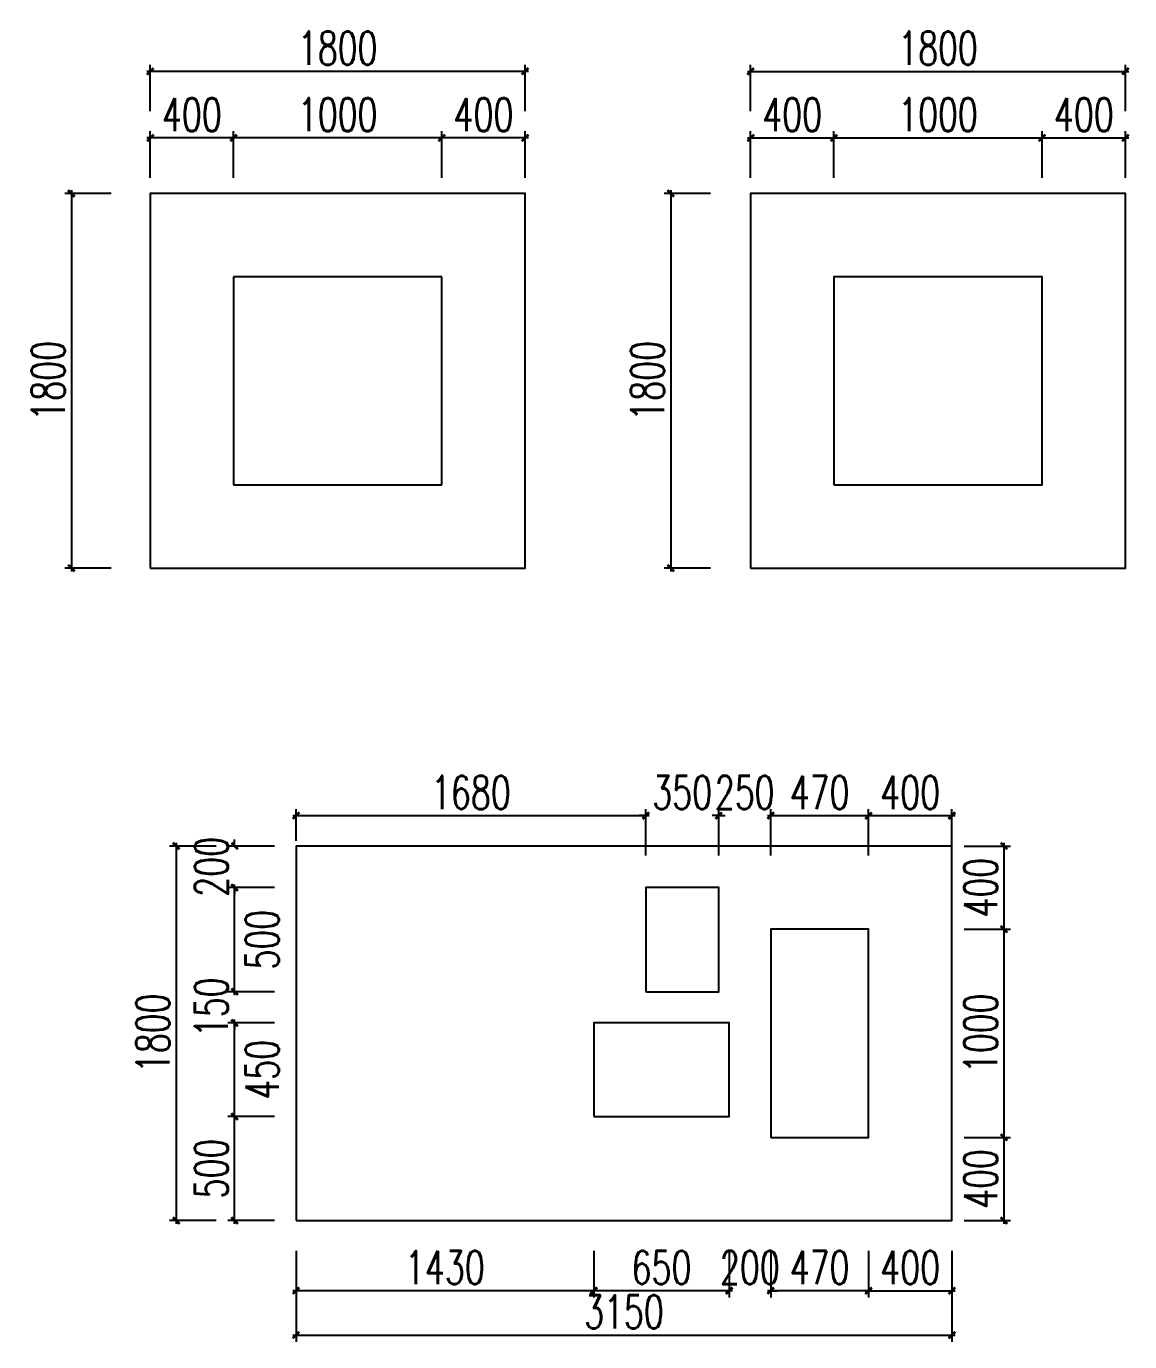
# Model space of a CAD drawing. Header units: millimetres. Extents: x 5625199 to 7433318, y -3316392 to -2552493.
# Drawn here: x 5910043 to 5915343, y -2699623 to -2693302 of the extents above; entities that cross this region are included whole.
import ezdxf

# ---------------------------------------------------------------- set-up
doc = ezdxf.new("R2010")
doc.units = ezdxf.units.MM
doc.header["$PDMODE"] = 35
doc.header["$PDSIZE"] = -10
doc.layers.add('155', color=155, linetype='Continuous')
doc.layers.add('PL-活动家具', color=15, linetype='Continuous')
doc.styles.add('标注-尺寸', font='simplex.shx', dxfattribs={"width": 0.7})
doc.dimstyles.new('MS55', dxfattribs={"dimscale": 0, "dimtxt": 5, "dimasz": 1, "dimexe": 1, "dimexo": 0.8, "dimgap": 1, "dimtad": 1, "dimdec": 0, "dimrnd": 5, "dimdsep": 46, "dimtxsty": '标注-尺寸', "dimblk": 'ARCHTICK', "dimcen": 0, "dimdle": 0.5, "dimclrd": 256, "dimclre": 256, "dimclrt": 50, "dimadec": 0, "dimazin": 0, "dimtfac": 1, "dimtdec": 0, "dimtix": 1, "dimtofl": 0, "dimtmove": 2, "dimatfit": 3, "dimldrblk": 'jt2', "dimfxl": 6, "dimfxlon": 1, "dimtvp": 1, "dimtolj": 1, "dimtzin": 0, "dimarcsym": 0})

# ---------------------------------------------------------------- blocks, each defined once
blk = doc.blocks.new('_ArchTick')
at = {"color": 0, "linetype": 'ByBlock', "const_width": 0.4}
blk.add_lwpolyline([(-0.5, -0.5), (0.5, 0.5)], dxfattribs=at)
blk = doc.blocks.new('*D878')
at = {"layer": '155', "lineweight": -2, "ltscale": 500, "transparency": 16777216}
for p, q in [((5911338.9, -2699399.9), (5911338.9, -2699623.3)), ((5914488.9, -2699399.9), (5914488.9, -2699623.3)), ((5911322.9, -2699591.4), (5914504.9, -2699591.4))]:
    blk.add_line(p, q, dxfattribs=at)
at = {"layer": 'Defpoints', "color": 0, "transparency": 16777216}
for p in [(5911338.9, -2699041.4), (5914488.9, -2699041.4), (5914488.9, -2699591.4)]:
    blk.add_point(p, dxfattribs=at)
at = {"layer": '155', "linetype": 'ByBlock', "lineweight": -2, "transparency": 16777216, "xscale": 31.92301062344491, "yscale": 31.92301062344491, "zscale": 31.92301062344491, "rotation": 180}
blk.add_blockref('_ArchTick', (5911338.9, -2699591.4), dxfattribs=at)
at = {"layer": '155', "linetype": 'ByBlock', "lineweight": -2, "transparency": 16777216, "xscale": 31.92301062344491, "yscale": 31.92301062344491, "zscale": 31.92301062344491}
blk.add_blockref('_ArchTick', (5914488.9, -2699591.4), dxfattribs=at)
at = {"layer": '155', "color": 50, "ltscale": 500, "transparency": 16777216, "insert": (5912913.9, -2699479.7), "char_height": 159.62, "attachment_point": 5, "style": '标注-尺寸'}
blk.add_mtext('\\A1;3150', dxfattribs=at)
blk = doc.blocks.new('jt2')
at = {"ltscale": 0.1}
blk.add_line((0, 0), (-1, 0), dxfattribs=at)
at = {"color": 6, "ltscale": 0.1}
blk.add_lwpolyline([(-1.22, 1.26), (-0.72, 1.5), (0.02, 0), (-0.72, -1.5), (-1.22, -1.26), (0, 0), (-1.22, 1.26)], dxfattribs=at)
blk = doc.blocks.new('*D879')
at = {"layer": '155', "lineweight": -2, "ltscale": 500, "transparency": 16777216}
for p, q in [((5914088.9, -2699186.8), (5914088.9, -2699410.3)), ((5914488.9, -2699186.8), (5914488.9, -2699410.3)), ((5914072.9, -2699378.4), (5914504.9, -2699378.4))]:
    blk.add_line(p, q, dxfattribs=at)
at = {"layer": 'Defpoints', "color": 0, "transparency": 16777216}
for p in [(5914088.9, -2698641.4), (5914488.9, -2698641.4), (5914488.9, -2699378.4)]:
    blk.add_point(p, dxfattribs=at)
at = {"layer": '155', "linetype": 'ByBlock', "lineweight": -2, "transparency": 16777216, "xscale": 31.92301062344491, "yscale": 31.92301062344491, "zscale": 31.92301062344491, "rotation": 180}
blk.add_blockref('_ArchTick', (5914088.9, -2699378.4), dxfattribs=at)
at = {"layer": '155', "linetype": 'ByBlock', "lineweight": -2, "transparency": 16777216, "xscale": 31.92301062344491, "yscale": 31.92301062344491, "zscale": 31.92301062344491}
blk.add_blockref('_ArchTick', (5914488.9, -2699378.4), dxfattribs=at)
at = {"layer": '155', "color": 50, "ltscale": 500, "transparency": 16777216, "insert": (5914288.9, -2699266.7), "char_height": 159.62, "attachment_point": 5, "style": '标注-尺寸'}
blk.add_mtext('\\A1;400', dxfattribs=at)
blk = doc.blocks.new('*D880')
at = {"layer": '155', "lineweight": -2, "ltscale": 500, "transparency": 16777216}
for p, q in [((5913618.9, -2699186.8), (5913618.9, -2699410.3)), ((5914088.9, -2699186.8), (5914088.9, -2699410.3)), ((5914104.9, -2699378.4), (5913602.9, -2699378.4))]:
    blk.add_line(p, q, dxfattribs=at)
at = {"layer": 'Defpoints', "color": 0, "transparency": 16777216}
for p in [(5913618.9, -2698641.4), (5914088.9, -2698641.4), (5913618.9, -2699378.4)]:
    blk.add_point(p, dxfattribs=at)
at = {"layer": '155', "linetype": 'ByBlock', "lineweight": -2, "transparency": 16777216, "xscale": 31.92301062344491, "yscale": 31.92301062344491, "zscale": 31.92301062344491, "rotation": 180}
blk.add_blockref('_ArchTick', (5913618.9, -2699378.4), dxfattribs=at)
at = {"layer": '155', "linetype": 'ByBlock', "lineweight": -2, "transparency": 16777216, "xscale": 31.92301062344491, "yscale": 31.92301062344491, "zscale": 31.92301062344491}
blk.add_blockref('_ArchTick', (5914088.9, -2699378.4), dxfattribs=at)
at = {"layer": '155', "color": 50, "ltscale": 500, "transparency": 16777216, "insert": (5913853.9, -2699266.7), "char_height": 159.62, "attachment_point": 5, "style": '标注-尺寸'}
blk.add_mtext('\\A1;470', dxfattribs=at)
blk = doc.blocks.new('*D881')
at = {"layer": '155', "lineweight": -2, "ltscale": 500, "transparency": 16777216}
for p, q in [((5913418.9, -2699186.8), (5913418.9, -2699410.3)), ((5913618.9, -2699186.8), (5913618.9, -2699410.3)), ((5913418.9, -2699378.4), (5913387, -2699378.4)), ((5913618.9, -2699378.4), (5913650.8, -2699378.4))]:
    blk.add_line(p, q, dxfattribs=at)
at = {"layer": 'Defpoints', "color": 0, "transparency": 16777216}
for p in [(5913418.9, -2698541.4), (5913618.9, -2698641.4), (5913418.9, -2699378.4)]:
    blk.add_point(p, dxfattribs=at)
at = {"layer": '155', "linetype": 'ByBlock', "lineweight": -2, "transparency": 16777216, "xscale": 31.92301062344491, "yscale": 31.92301062344491, "zscale": 31.92301062344491}
blk.add_blockref('_ArchTick', (5913418.9, -2699378.4), dxfattribs=at)
at = {"layer": '155', "linetype": 'ByBlock', "lineweight": -2, "transparency": 16777216, "xscale": 31.92301062344491, "yscale": 31.92301062344491, "zscale": 31.92301062344491, "rotation": 180}
blk.add_blockref('_ArchTick', (5913618.9, -2699378.4), dxfattribs=at)
at = {"layer": '155', "color": 50, "ltscale": 500, "transparency": 16777216, "insert": (5913518.9, -2699266.7), "char_height": 159.62, "attachment_point": 5, "style": '标注-尺寸'}
blk.add_mtext('\\A1;200', dxfattribs=at)
blk = doc.blocks.new('*D882')
at = {"layer": '155', "lineweight": -2, "ltscale": 500, "transparency": 16777216}
for p, q in [((5912768.9, -2699186.8), (5912768.9, -2699410.3)), ((5913418.9, -2699186.8), (5913418.9, -2699410.3)), ((5913434.9, -2699378.4), (5912752.9, -2699378.4))]:
    blk.add_line(p, q, dxfattribs=at)
at = {"layer": 'Defpoints', "color": 0, "transparency": 16777216}
for p in [(5912768.9, -2698541.4), (5913418.9, -2698541.4), (5912768.9, -2699378.4)]:
    blk.add_point(p, dxfattribs=at)
at = {"layer": '155', "linetype": 'ByBlock', "lineweight": -2, "transparency": 16777216, "xscale": 31.92301062344491, "yscale": 31.92301062344491, "zscale": 31.92301062344491, "rotation": 180}
blk.add_blockref('_ArchTick', (5912768.9, -2699378.4), dxfattribs=at)
at = {"layer": '155', "linetype": 'ByBlock', "lineweight": -2, "transparency": 16777216, "xscale": 31.92301062344491, "yscale": 31.92301062344491, "zscale": 31.92301062344491}
blk.add_blockref('_ArchTick', (5913418.9, -2699378.4), dxfattribs=at)
at = {"layer": '155', "color": 50, "ltscale": 500, "transparency": 16777216, "insert": (5913093.9, -2699266.7), "char_height": 159.62, "attachment_point": 5, "style": '标注-尺寸'}
blk.add_mtext('\\A1;650', dxfattribs=at)
blk = doc.blocks.new('*D883')
at = {"layer": '155', "lineweight": -2, "ltscale": 500, "transparency": 16777216}
for p, q in [((5911338.9, -2699186.8), (5911338.9, -2699410.3)), ((5912768.9, -2699186.8), (5912768.9, -2699410.3)), ((5912784.9, -2699378.4), (5911322.9, -2699378.4))]:
    blk.add_line(p, q, dxfattribs=at)
at = {"layer": 'Defpoints', "color": 0, "transparency": 16777216}
for p in [(5912768.9, -2698541.4), (5911338.9, -2698651.3), (5911338.9, -2699378.4)]:
    blk.add_point(p, dxfattribs=at)
at = {"layer": '155', "linetype": 'ByBlock', "lineweight": -2, "transparency": 16777216, "xscale": 31.92301062344491, "yscale": 31.92301062344491, "zscale": 31.92301062344491, "rotation": 180}
blk.add_blockref('_ArchTick', (5911338.9, -2699378.4), dxfattribs=at)
at = {"layer": '155', "linetype": 'ByBlock', "lineweight": -2, "transparency": 16777216, "xscale": 31.92301062344491, "yscale": 31.92301062344491, "zscale": 31.92301062344491}
blk.add_blockref('_ArchTick', (5912768.9, -2699378.4), dxfattribs=at)
at = {"layer": '155', "color": 50, "ltscale": 500, "transparency": 16777216, "insert": (5912053.9, -2699266.7), "char_height": 159.62, "attachment_point": 5, "style": '标注-尺寸'}
blk.add_mtext('\\A1;1430', dxfattribs=at)
blk = doc.blocks.new('*D884')
at = {"layer": '155', "lineweight": -2, "ltscale": 500, "transparency": 16777216}
for p, q in [((5911043.9, -2699057.4), (5911043.9, -2698525.4)), ((5911235.5, -2698541.4), (5911012, -2698541.4)), ((5911235.5, -2699041.4), (5911012, -2699041.4))]:
    blk.add_line(p, q, dxfattribs=at)
at = {"layer": 'Defpoints', "color": 0, "transparency": 16777216}
for p in [(5911043.9, -2698541.4), (5912838.4, -2698541.4), (5912838.4, -2699041.4)]:
    blk.add_point(p, dxfattribs=at)
at = {"layer": '155', "linetype": 'ByBlock', "lineweight": -2, "transparency": 16777216, "xscale": 31.92301062344491, "yscale": 31.92301062344491, "zscale": 31.92301062344491}
for p, rotation in [((5911043.9, -2698541.4), 90), ((5911043.9, -2699041.4), 270)]:
    blk.add_blockref('_ArchTick', p, dxfattribs=dict(at, rotation=rotation))
at = {"layer": '155', "color": 50, "ltscale": 500, "transparency": 16777216, "insert": (5910932.2, -2698791.4), "char_height": 159.62, "attachment_point": 5, "rotation": 90, "style": '标注-尺寸'}
blk.add_mtext('\\A1;500', dxfattribs=at)
blk = doc.blocks.new('*D885')
at = {"layer": '155', "lineweight": -2, "ltscale": 500, "transparency": 16777216}
for p, q in [((5911235.5, -2698091.4), (5911012, -2698091.4)), ((5911043.9, -2698557.4), (5911043.9, -2698075.4)), ((5911235.5, -2698541.4), (5911012, -2698541.4))]:
    blk.add_line(p, q, dxfattribs=at)
at = {"layer": 'Defpoints', "color": 0, "transparency": 16777216}
for p in [(5911043.9, -2698091.4), (5912768.9, -2698091.4), (5912838.4, -2698541.4)]:
    blk.add_point(p, dxfattribs=at)
at = {"layer": '155', "linetype": 'ByBlock', "lineweight": -2, "transparency": 16777216, "xscale": 31.92301062344491, "yscale": 31.92301062344491, "zscale": 31.92301062344491}
for p, rotation in [((5911043.9, -2698091.4), 90), ((5911043.9, -2698541.4), 270)]:
    blk.add_blockref('_ArchTick', p, dxfattribs=dict(at, rotation=rotation))
at = {"layer": '155', "color": 50, "ltscale": 500, "transparency": 16777216, "insert": (5911176.6, -2698316.4), "char_height": 159.62, "attachment_point": 5, "rotation": 90, "style": '标注-尺寸'}
blk.add_mtext('\\A1;450', dxfattribs=at)
blk = doc.blocks.new('*D886')
at = {"layer": '155', "lineweight": -2, "ltscale": 500, "transparency": 16777216}
for p, q in [((5911235.5, -2697941.4), (5911012, -2697941.4)), ((5911043.9, -2697941.4), (5911043.9, -2697909.5)), ((5911235.5, -2698091.4), (5911012, -2698091.4)), ((5911043.9, -2698091.4), (5911043.9, -2698123.3))]:
    blk.add_line(p, q, dxfattribs=at)
at = {"layer": 'Defpoints', "color": 0, "transparency": 16777216}
for p in [(5911043.9, -2697941.4), (5913018.9, -2697941.4), (5912768.9, -2698091.4)]:
    blk.add_point(p, dxfattribs=at)
at = {"layer": '155', "linetype": 'ByBlock', "lineweight": -2, "transparency": 16777216, "xscale": 31.92301062344491, "yscale": 31.92301062344491, "zscale": 31.92301062344491}
for p, rotation in [((5911043.9, -2697941.4), 270), ((5911043.9, -2698091.4), 90)]:
    blk.add_blockref('_ArchTick', p, dxfattribs=dict(at, rotation=rotation))
at = {"layer": '155', "color": 50, "ltscale": 500, "transparency": 16777216, "insert": (5910932.2, -2698016.4), "char_height": 159.62, "attachment_point": 5, "rotation": 90, "style": '标注-尺寸'}
blk.add_mtext('\\A1;150', dxfattribs=at)
blk = doc.blocks.new('*D887')
at = {"layer": '155', "lineweight": -2, "ltscale": 500, "transparency": 16777216}
for p, q in [((5911235.5, -2697441.4), (5911012, -2697441.4)), ((5911043.9, -2697957.4), (5911043.9, -2697425.4)), ((5911235.5, -2697941.4), (5911012, -2697941.4))]:
    blk.add_line(p, q, dxfattribs=at)
at = {"layer": 'Defpoints', "color": 0, "transparency": 16777216}
for p in [(5911043.9, -2697441.4), (5913018.9, -2697441.4), (5913018.9, -2697941.4)]:
    blk.add_point(p, dxfattribs=at)
at = {"layer": '155', "linetype": 'ByBlock', "lineweight": -2, "transparency": 16777216, "xscale": 31.92301062344491, "yscale": 31.92301062344491, "zscale": 31.92301062344491}
for p, rotation in [((5911043.9, -2697441.4), 90), ((5911043.9, -2697941.4), 270)]:
    blk.add_blockref('_ArchTick', p, dxfattribs=dict(at, rotation=rotation))
at = {"layer": '155', "color": 50, "ltscale": 500, "transparency": 16777216, "insert": (5911176.6, -2697691.4), "char_height": 159.62, "attachment_point": 5, "rotation": 90, "style": '标注-尺寸'}
blk.add_mtext('\\A1;500', dxfattribs=at)
blk = doc.blocks.new('*D888')
at = {"layer": '155', "lineweight": -2, "ltscale": 500, "transparency": 16777216}
for p, q in [((5911043.9, -2697241.4), (5911043.9, -2697209.5)), ((5911235.5, -2697241.4), (5911012, -2697241.4)), ((5911235.5, -2697441.4), (5911012, -2697441.4)), ((5911043.9, -2697441.4), (5911043.9, -2697473.3))]:
    blk.add_line(p, q, dxfattribs=at)
at = {"layer": 'Defpoints', "color": 0, "transparency": 16777216}
for p in [(5911043.9, -2697241.4), (5912795.6, -2697241.4), (5913018.9, -2697441.4)]:
    blk.add_point(p, dxfattribs=at)
at = {"layer": '155', "linetype": 'ByBlock', "lineweight": -2, "transparency": 16777216, "xscale": 31.92301062344491, "yscale": 31.92301062344491, "zscale": 31.92301062344491}
for p, rotation in [((5911043.9, -2697241.4), 270), ((5911043.9, -2697441.4), 90)]:
    blk.add_blockref('_ArchTick', p, dxfattribs=dict(at, rotation=rotation))
at = {"layer": '155', "color": 50, "ltscale": 500, "transparency": 16777216, "insert": (5910932.2, -2697341.4), "char_height": 159.62, "attachment_point": 5, "rotation": 90, "style": '标注-尺寸'}
blk.add_mtext('\\A1;200', dxfattribs=at)
blk = doc.blocks.new('*D889')
at = {"layer": '155', "lineweight": -2, "ltscale": 500, "transparency": 16777216}
for p, q in [((5910954.9, -2697241.4), (5910731.4, -2697241.4)), ((5910763.3, -2697225.4), (5910763.3, -2699057.4)), ((5910954.9, -2699041.4), (5910731.4, -2699041.4))]:
    blk.add_line(p, q, dxfattribs=at)
at = {"layer": 'Defpoints', "color": 0, "transparency": 16777216}
for p in [(5912795.6, -2697241.4), (5910763.3, -2699041.4), (5911438.9, -2699041.4)]:
    blk.add_point(p, dxfattribs=at)
at = {"layer": '155', "linetype": 'ByBlock', "lineweight": -2, "transparency": 16777216, "xscale": 31.92301062344491, "yscale": 31.92301062344491, "zscale": 31.92301062344491}
for p, rotation in [((5910763.3, -2697241.4), 90), ((5910763.3, -2699041.4), 270)]:
    blk.add_blockref('_ArchTick', p, dxfattribs=dict(at, rotation=rotation))
at = {"layer": '155', "color": 50, "ltscale": 500, "transparency": 16777216, "insert": (5910651.6, -2698141.4), "char_height": 159.62, "attachment_point": 5, "rotation": 90, "style": '标注-尺寸'}
blk.add_mtext('\\A1;1800', dxfattribs=at)
blk = doc.blocks.new('*D890')
at = {"layer": '155', "lineweight": -2, "ltscale": 500, "transparency": 16777216}
for p, q in [((5911338.9, -2697215.9), (5911338.9, -2697063.5)), ((5913018.9, -2697287), (5913018.9, -2697063.5)), ((5911322.9, -2697095.4), (5913034.9, -2697095.4))]:
    blk.add_line(p, q, dxfattribs=at)
at = {"layer": 'Defpoints', "color": 0, "transparency": 16777216}
for p in [(5913018.9, -2697095.4), (5911338.9, -2697241.4), (5913018.9, -2697441.4)]:
    blk.add_point(p, dxfattribs=at)
at = {"layer": '155', "linetype": 'ByBlock', "lineweight": -2, "transparency": 16777216, "xscale": 31.92301062344491, "yscale": 31.92301062344491, "zscale": 31.92301062344491, "rotation": 180}
blk.add_blockref('_ArchTick', (5911338.9, -2697095.4), dxfattribs=at)
at = {"layer": '155', "linetype": 'ByBlock', "lineweight": -2, "transparency": 16777216, "xscale": 31.92301062344491, "yscale": 31.92301062344491, "zscale": 31.92301062344491}
blk.add_blockref('_ArchTick', (5913018.9, -2697095.4), dxfattribs=at)
at = {"layer": '155', "color": 50, "ltscale": 500, "transparency": 16777216, "insert": (5912178.9, -2696983.7), "char_height": 159.62, "attachment_point": 5, "style": '标注-尺寸'}
blk.add_mtext('\\A1;1680', dxfattribs=at)
blk = doc.blocks.new('*D891')
at = {"layer": '155', "lineweight": -2, "ltscale": 500, "transparency": 16777216}
for p, q in [((5913018.9, -2697287), (5913018.9, -2697063.5)), ((5913368.9, -2697287), (5913368.9, -2697063.5)), ((5913018.9, -2697095.4), (5912987, -2697095.4)), ((5913368.9, -2697095.4), (5913400.8, -2697095.4))]:
    blk.add_line(p, q, dxfattribs=at)
at = {"layer": 'Defpoints', "color": 0, "transparency": 16777216}
for p in [(5913368.9, -2697095.4), (5913018.9, -2697441.4), (5913368.9, -2697441.4)]:
    blk.add_point(p, dxfattribs=at)
at = {"layer": '155', "linetype": 'ByBlock', "lineweight": -2, "transparency": 16777216, "xscale": 31.92301062344491, "yscale": 31.92301062344491, "zscale": 31.92301062344491}
blk.add_blockref('_ArchTick', (5913018.9, -2697095.4), dxfattribs=at)
at = {"layer": '155', "linetype": 'ByBlock', "lineweight": -2, "transparency": 16777216, "xscale": 31.92301062344491, "yscale": 31.92301062344491, "zscale": 31.92301062344491, "rotation": 180}
blk.add_blockref('_ArchTick', (5913368.9, -2697095.4), dxfattribs=at)
at = {"layer": '155', "color": 50, "ltscale": 500, "transparency": 16777216, "insert": (5913193.9, -2696983.7), "char_height": 159.62, "attachment_point": 5, "style": '标注-尺寸'}
blk.add_mtext('\\A1;350', dxfattribs=at)
blk = doc.blocks.new('*D892')
at = {"layer": '155', "lineweight": -2, "ltscale": 500, "transparency": 16777216}
for p, q in [((5913368.9, -2697287), (5913368.9, -2697063.5)), ((5913618.9, -2697287), (5913618.9, -2697063.5)), ((5913368.9, -2697095.4), (5913337, -2697095.4)), ((5913618.9, -2697095.4), (5913650.8, -2697095.4))]:
    blk.add_line(p, q, dxfattribs=at)
at = {"layer": 'Defpoints', "color": 0, "transparency": 16777216}
for p in [(5913618.9, -2697095.4), (5913368.9, -2697441.4), (5913618.9, -2697641.4)]:
    blk.add_point(p, dxfattribs=at)
at = {"layer": '155', "linetype": 'ByBlock', "lineweight": -2, "transparency": 16777216, "xscale": 31.92301062344491, "yscale": 31.92301062344491, "zscale": 31.92301062344491}
blk.add_blockref('_ArchTick', (5913368.9, -2697095.4), dxfattribs=at)
at = {"layer": '155', "linetype": 'ByBlock', "lineweight": -2, "transparency": 16777216, "xscale": 31.92301062344491, "yscale": 31.92301062344491, "zscale": 31.92301062344491, "rotation": 180}
blk.add_blockref('_ArchTick', (5913618.9, -2697095.4), dxfattribs=at)
at = {"layer": '155', "color": 50, "ltscale": 500, "transparency": 16777216, "insert": (5913493.9, -2696983.7), "char_height": 159.62, "attachment_point": 5, "style": '标注-尺寸'}
blk.add_mtext('\\A1;250', dxfattribs=at)
blk = doc.blocks.new('*D893')
at = {"layer": '155', "lineweight": -2, "ltscale": 500, "transparency": 16777216}
for p, q in [((5913618.9, -2697287), (5913618.9, -2697063.5)), ((5914088.9, -2697287), (5914088.9, -2697063.5)), ((5913602.9, -2697095.4), (5914104.9, -2697095.4))]:
    blk.add_line(p, q, dxfattribs=at)
at = {"layer": 'Defpoints', "color": 0, "transparency": 16777216}
for p in [(5914088.9, -2697095.4), (5913618.9, -2697641.4), (5914088.9, -2697641.4)]:
    blk.add_point(p, dxfattribs=at)
at = {"layer": '155', "linetype": 'ByBlock', "lineweight": -2, "transparency": 16777216, "xscale": 31.92301062344491, "yscale": 31.92301062344491, "zscale": 31.92301062344491, "rotation": 180}
blk.add_blockref('_ArchTick', (5913618.9, -2697095.4), dxfattribs=at)
at = {"layer": '155', "linetype": 'ByBlock', "lineweight": -2, "transparency": 16777216, "xscale": 31.92301062344491, "yscale": 31.92301062344491, "zscale": 31.92301062344491}
blk.add_blockref('_ArchTick', (5914088.9, -2697095.4), dxfattribs=at)
at = {"layer": '155', "color": 50, "ltscale": 500, "transparency": 16777216, "insert": (5913853.9, -2696983.7), "char_height": 159.62, "attachment_point": 5, "style": '标注-尺寸'}
blk.add_mtext('\\A1;470', dxfattribs=at)
blk = doc.blocks.new('*D894')
at = {"layer": '155', "lineweight": -2, "ltscale": 500, "transparency": 16777216}
for p, q in [((5914088.9, -2697287), (5914088.9, -2697063.5)), ((5914488.9, -2697287), (5914488.9, -2697063.5)), ((5914072.9, -2697095.4), (5914504.9, -2697095.4))]:
    blk.add_line(p, q, dxfattribs=at)
at = {"layer": 'Defpoints', "color": 0, "transparency": 16777216}
for p in [(5914488.9, -2697095.4), (5914088.9, -2697641.4), (5914488.9, -2697708.3)]:
    blk.add_point(p, dxfattribs=at)
at = {"layer": '155', "linetype": 'ByBlock', "lineweight": -2, "transparency": 16777216, "xscale": 31.92301062344491, "yscale": 31.92301062344491, "zscale": 31.92301062344491, "rotation": 180}
blk.add_blockref('_ArchTick', (5914088.9, -2697095.4), dxfattribs=at)
at = {"layer": '155', "linetype": 'ByBlock', "lineweight": -2, "transparency": 16777216, "xscale": 31.92301062344491, "yscale": 31.92301062344491, "zscale": 31.92301062344491}
blk.add_blockref('_ArchTick', (5914488.9, -2697095.4), dxfattribs=at)
at = {"layer": '155', "color": 50, "ltscale": 500, "transparency": 16777216, "insert": (5914288.9, -2696983.7), "char_height": 159.62, "attachment_point": 5, "style": '标注-尺寸'}
blk.add_mtext('\\A1;400', dxfattribs=at)
blk = doc.blocks.new('*D895')
at = {"layer": '155', "lineweight": -2, "ltscale": 500, "transparency": 16777216}
for p, q in [((5914547.6, -2697241.4), (5914771, -2697241.4)), ((5914739.1, -2697225.4), (5914739.1, -2697657.4)), ((5914547.6, -2697641.4), (5914771, -2697641.4))]:
    blk.add_line(p, q, dxfattribs=at)
at = {"layer": 'Defpoints', "color": 0, "transparency": 16777216}
for p in [(5913958.5, -2697241.4), (5913958.5, -2697641.4), (5914739.1, -2697641.4)]:
    blk.add_point(p, dxfattribs=at)
at = {"layer": '155', "linetype": 'ByBlock', "lineweight": -2, "transparency": 16777216, "xscale": 31.92301062344491, "yscale": 31.92301062344491, "zscale": 31.92301062344491}
for p, rotation in [((5914739.1, -2697241.4), 90), ((5914739.1, -2697641.4), 270)]:
    blk.add_blockref('_ArchTick', p, dxfattribs=dict(at, rotation=rotation))
at = {"layer": '155', "color": 50, "ltscale": 500, "transparency": 16777216, "insert": (5914627.4, -2697441.4), "char_height": 159.62, "attachment_point": 5, "rotation": 90, "style": '标注-尺寸'}
blk.add_mtext('\\A1;400', dxfattribs=at)
blk = doc.blocks.new('*D896')
at = {"layer": '155', "lineweight": -2, "ltscale": 500, "transparency": 16777216}
for p, q in [((5914547.6, -2697641.4), (5914771, -2697641.4)), ((5914739.1, -2697625.4), (5914739.1, -2698657.4)), ((5914547.6, -2698641.4), (5914771, -2698641.4))]:
    blk.add_line(p, q, dxfattribs=at)
at = {"layer": 'Defpoints', "color": 0, "transparency": 16777216}
for p in [(5913958.5, -2697641.4), (5914088.9, -2698641.4), (5914739.1, -2698641.4)]:
    blk.add_point(p, dxfattribs=at)
at = {"layer": '155', "linetype": 'ByBlock', "lineweight": -2, "transparency": 16777216, "xscale": 31.92301062344491, "yscale": 31.92301062344491, "zscale": 31.92301062344491}
for p, rotation in [((5914739.1, -2697641.4), 90), ((5914739.1, -2698641.4), 270)]:
    blk.add_blockref('_ArchTick', p, dxfattribs=dict(at, rotation=rotation))
at = {"layer": '155', "color": 50, "ltscale": 500, "transparency": 16777216, "insert": (5914627.4, -2698141.4), "char_height": 159.62, "attachment_point": 5, "rotation": 90, "style": '标注-尺寸'}
blk.add_mtext('\\A1;1000', dxfattribs=at)
blk = doc.blocks.new('*D897')
at = {"layer": '155', "lineweight": -2, "ltscale": 500, "transparency": 16777216}
for p, q in [((5914547.6, -2698641.4), (5914771, -2698641.4)), ((5914739.1, -2698625.4), (5914739.1, -2699057.4)), ((5914547.6, -2699041.4), (5914771, -2699041.4))]:
    blk.add_line(p, q, dxfattribs=at)
at = {"layer": 'Defpoints', "color": 0, "transparency": 16777216}
for p in [(5914088.9, -2698641.4), (5914010.8, -2699041.4), (5914739.1, -2699041.4)]:
    blk.add_point(p, dxfattribs=at)
at = {"layer": '155', "linetype": 'ByBlock', "lineweight": -2, "transparency": 16777216, "xscale": 31.92301062344491, "yscale": 31.92301062344491, "zscale": 31.92301062344491}
for p, rotation in [((5914739.1, -2698641.4), 90), ((5914739.1, -2699041.4), 270)]:
    blk.add_blockref('_ArchTick', p, dxfattribs=dict(at, rotation=rotation))
at = {"layer": '155', "color": 50, "ltscale": 500, "transparency": 16777216, "insert": (5914627.4, -2698841.4), "char_height": 159.62, "attachment_point": 5, "rotation": 90, "style": '标注-尺寸'}
blk.add_mtext('\\A1;400', dxfattribs=at)
blk = doc.blocks.new('*D898')
at = {"layer": '155', "lineweight": -2, "ltscale": 500, "transparency": 16777216}
for p, q in [((5912454.9, -2693518.4), (5910622.9, -2693518.4)), ((5910638.9, -2693710), (5910638.9, -2693486.5)), ((5912438.9, -2693710), (5912438.9, -2693486.5))]:
    blk.add_line(p, q, dxfattribs=at)
at = {"layer": 'Defpoints', "color": 0, "transparency": 16777216}
for p in [(5910638.9, -2693518.4), (5910638.9, -2694105.6), (5912438.9, -2694105.6)]:
    blk.add_point(p, dxfattribs=at)
at = {"layer": '155', "linetype": 'ByBlock', "lineweight": -2, "transparency": 16777216, "xscale": 31.92301062344491, "yscale": 31.92301062344491, "zscale": 31.92301062344491, "rotation": 180}
blk.add_blockref('_ArchTick', (5910638.9, -2693518.4), dxfattribs=at)
at = {"layer": '155', "linetype": 'ByBlock', "lineweight": -2, "transparency": 16777216, "xscale": 31.92301062344491, "yscale": 31.92301062344491, "zscale": 31.92301062344491}
blk.add_blockref('_ArchTick', (5912438.9, -2693518.4), dxfattribs=at)
at = {"layer": '155', "color": 50, "ltscale": 500, "transparency": 16777216, "insert": (5911538.9, -2693406.7), "char_height": 159.62, "attachment_point": 5, "style": '标注-尺寸'}
blk.add_mtext('\\A1;1800', dxfattribs=at)
blk = doc.blocks.new('*D899')
at = {"layer": '155', "lineweight": -2, "ltscale": 500, "transparency": 16777216}
for p, q in [((5913506.6, -2693838.3), (5913938.5, -2693838.3)), ((5913522.5, -2694029.8), (5913522.5, -2693806.4)), ((5913922.5, -2694029.8), (5913922.5, -2693806.4))]:
    blk.add_line(p, q, dxfattribs=at)
at = {"layer": 'Defpoints', "color": 0, "transparency": 16777216}
for p in [(5913922.5, -2693838.3), (5913522.5, -2694432.3), (5913922.5, -2694599.9)]:
    blk.add_point(p, dxfattribs=at)
at = {"layer": '155', "linetype": 'ByBlock', "lineweight": -2, "transparency": 16777216, "xscale": 31.92301062344491, "yscale": 31.92301062344491, "zscale": 31.92301062344491, "rotation": 180}
blk.add_blockref('_ArchTick', (5913522.5, -2693838.3), dxfattribs=at)
at = {"layer": '155', "linetype": 'ByBlock', "lineweight": -2, "transparency": 16777216, "xscale": 31.92301062344491, "yscale": 31.92301062344491, "zscale": 31.92301062344491}
blk.add_blockref('_ArchTick', (5913922.5, -2693838.3), dxfattribs=at)
at = {"layer": '155', "color": 50, "ltscale": 500, "transparency": 16777216, "insert": (5913722.5, -2693726.6), "char_height": 159.62, "attachment_point": 5, "style": '标注-尺寸'}
blk.add_mtext('\\A1;400', dxfattribs=at)
blk = doc.blocks.new('*D900')
at = {"layer": '155', "lineweight": -2, "ltscale": 500, "transparency": 16777216}
for p, q in [((5913906.6, -2693838.3), (5914938.5, -2693838.3)), ((5913922.5, -2694029.8), (5913922.5, -2693806.4)), ((5914922.5, -2694029.8), (5914922.5, -2693806.4))]:
    blk.add_line(p, q, dxfattribs=at)
at = {"layer": 'Defpoints', "color": 0, "transparency": 16777216}
for p in [(5914922.5, -2693838.3), (5914922.5, -2694505.6), (5913922.5, -2694599.9)]:
    blk.add_point(p, dxfattribs=at)
at = {"layer": '155', "linetype": 'ByBlock', "lineweight": -2, "transparency": 16777216, "xscale": 31.92301062344491, "yscale": 31.92301062344491, "zscale": 31.92301062344491, "rotation": 180}
blk.add_blockref('_ArchTick', (5913922.5, -2693838.3), dxfattribs=at)
at = {"layer": '155', "linetype": 'ByBlock', "lineweight": -2, "transparency": 16777216, "xscale": 31.92301062344491, "yscale": 31.92301062344491, "zscale": 31.92301062344491}
blk.add_blockref('_ArchTick', (5914922.5, -2693838.3), dxfattribs=at)
at = {"layer": '155', "color": 50, "ltscale": 500, "transparency": 16777216, "insert": (5914422.5, -2693726.6), "char_height": 159.62, "attachment_point": 5, "style": '标注-尺寸'}
blk.add_mtext('\\A1;1000', dxfattribs=at)
blk = doc.blocks.new('*D901')
at = {"layer": '155', "lineweight": -2, "ltscale": 500, "transparency": 16777216}
for p, q in [((5914906.6, -2693838.3), (5915338.5, -2693838.3)), ((5914922.5, -2694029.8), (5914922.5, -2693806.4)), ((5915322.5, -2694029.8), (5915322.5, -2693806.4))]:
    blk.add_line(p, q, dxfattribs=at)
at = {"layer": 'Defpoints', "color": 0, "transparency": 16777216}
for p in [(5915322.5, -2693838.3), (5914922.5, -2694505.6), (5915322.5, -2694505.6)]:
    blk.add_point(p, dxfattribs=at)
at = {"layer": '155', "linetype": 'ByBlock', "lineweight": -2, "transparency": 16777216, "xscale": 31.92301062344491, "yscale": 31.92301062344491, "zscale": 31.92301062344491, "rotation": 180}
blk.add_blockref('_ArchTick', (5914922.5, -2693838.3), dxfattribs=at)
at = {"layer": '155', "linetype": 'ByBlock', "lineweight": -2, "transparency": 16777216, "xscale": 31.92301062344491, "yscale": 31.92301062344491, "zscale": 31.92301062344491}
blk.add_blockref('_ArchTick', (5915322.5, -2693838.3), dxfattribs=at)
at = {"layer": '155', "color": 50, "ltscale": 500, "transparency": 16777216, "insert": (5915122.5, -2693726.6), "char_height": 159.62, "attachment_point": 5, "style": '标注-尺寸'}
blk.add_mtext('\\A1;400', dxfattribs=at)
blk = doc.blocks.new('*D905')
at = {"layer": '155', "lineweight": -2, "ltscale": 500, "transparency": 16777216}
for p, q in [((5912454.9, -2693838.3), (5912022.9, -2693838.3)), ((5912038.9, -2694029.8), (5912038.9, -2693806.4)), ((5912438.9, -2694029.8), (5912438.9, -2693806.4))]:
    blk.add_line(p, q, dxfattribs=at)
at = {"layer": 'Defpoints', "color": 0, "transparency": 16777216}
for p in [(5912038.9, -2693838.3), (5912438.9, -2694424.7), (5912038.9, -2694505.6)]:
    blk.add_point(p, dxfattribs=at)
at = {"layer": '155', "linetype": 'ByBlock', "lineweight": -2, "transparency": 16777216, "xscale": 31.92301062344491, "yscale": 31.92301062344491, "zscale": 31.92301062344491, "rotation": 180}
blk.add_blockref('_ArchTick', (5912038.9, -2693838.3), dxfattribs=at)
at = {"layer": '155', "linetype": 'ByBlock', "lineweight": -2, "transparency": 16777216, "xscale": 31.92301062344491, "yscale": 31.92301062344491, "zscale": 31.92301062344491}
blk.add_blockref('_ArchTick', (5912438.9, -2693838.3), dxfattribs=at)
at = {"layer": '155', "color": 50, "ltscale": 500, "transparency": 16777216, "insert": (5912238.9, -2693726.6), "char_height": 159.62, "attachment_point": 5, "style": '标注-尺寸'}
blk.add_mtext('\\A1;400', dxfattribs=at)
blk = doc.blocks.new('*D906')
at = {"layer": '155', "lineweight": -2, "ltscale": 500, "transparency": 16777216}
for p, q in [((5912054.9, -2693838.3), (5911022.9, -2693838.3)), ((5911038.9, -2694029.8), (5911038.9, -2693806.4)), ((5912038.9, -2694029.8), (5912038.9, -2693806.4))]:
    blk.add_line(p, q, dxfattribs=at)
at = {"layer": 'Defpoints', "color": 0, "transparency": 16777216}
for p in [(5911038.9, -2693838.3), (5911038.9, -2694505.6), (5912038.9, -2694505.6)]:
    blk.add_point(p, dxfattribs=at)
at = {"layer": '155', "linetype": 'ByBlock', "lineweight": -2, "transparency": 16777216, "xscale": 31.92301062344491, "yscale": 31.92301062344491, "zscale": 31.92301062344491, "rotation": 180}
blk.add_blockref('_ArchTick', (5911038.9, -2693838.3), dxfattribs=at)
at = {"layer": '155', "linetype": 'ByBlock', "lineweight": -2, "transparency": 16777216, "xscale": 31.92301062344491, "yscale": 31.92301062344491, "zscale": 31.92301062344491}
blk.add_blockref('_ArchTick', (5912038.9, -2693838.3), dxfattribs=at)
at = {"layer": '155', "color": 50, "ltscale": 500, "transparency": 16777216, "insert": (5911538.9, -2693726.6), "char_height": 159.62, "attachment_point": 5, "style": '标注-尺寸'}
blk.add_mtext('\\A1;1000', dxfattribs=at)
blk = doc.blocks.new('*D907')
at = {"layer": '155', "lineweight": -2, "ltscale": 500, "transparency": 16777216}
for p, q in [((5911054.9, -2693838.3), (5910622.9, -2693838.3)), ((5910638.9, -2694029.8), (5910638.9, -2693806.4)), ((5911038.9, -2694029.8), (5911038.9, -2693806.4))]:
    blk.add_line(p, q, dxfattribs=at)
at = {"layer": 'Defpoints', "color": 0, "transparency": 16777216}
for p in [(5910638.9, -2693838.3), (5910638.9, -2694505.6), (5911038.9, -2694505.6)]:
    blk.add_point(p, dxfattribs=at)
at = {"layer": '155', "linetype": 'ByBlock', "lineweight": -2, "transparency": 16777216, "xscale": 31.92301062344491, "yscale": 31.92301062344491, "zscale": 31.92301062344491, "rotation": 180}
blk.add_blockref('_ArchTick', (5910638.9, -2693838.3), dxfattribs=at)
at = {"layer": '155', "linetype": 'ByBlock', "lineweight": -2, "transparency": 16777216, "xscale": 31.92301062344491, "yscale": 31.92301062344491, "zscale": 31.92301062344491}
blk.add_blockref('_ArchTick', (5911038.9, -2693838.3), dxfattribs=at)
at = {"layer": '155', "color": 50, "ltscale": 500, "transparency": 16777216, "insert": (5910838.9, -2693726.6), "char_height": 159.62, "attachment_point": 5, "style": '标注-尺寸'}
blk.add_mtext('\\A1;400', dxfattribs=at)
blk = doc.blocks.new('*D908')
at = {"layer": '155', "lineweight": -2, "ltscale": 500, "transparency": 16777216}
for p, q in [((5913506.6, -2693518.4), (5915338.5, -2693518.4)), ((5913522.5, -2693710), (5913522.5, -2693486.5)), ((5915322.5, -2693710), (5915322.5, -2693486.5))]:
    blk.add_line(p, q, dxfattribs=at)
at = {"layer": 'Defpoints', "color": 0, "transparency": 16777216}
for p in [(5915322.5, -2693518.4), (5913522.5, -2694105.6), (5915322.5, -2694105.6)]:
    blk.add_point(p, dxfattribs=at)
at = {"layer": '155', "linetype": 'ByBlock', "lineweight": -2, "transparency": 16777216, "xscale": 31.92301062344491, "yscale": 31.92301062344491, "zscale": 31.92301062344491, "rotation": 180}
blk.add_blockref('_ArchTick', (5913522.5, -2693518.4), dxfattribs=at)
at = {"layer": '155', "linetype": 'ByBlock', "lineweight": -2, "transparency": 16777216, "xscale": 31.92301062344491, "yscale": 31.92301062344491, "zscale": 31.92301062344491}
blk.add_blockref('_ArchTick', (5915322.5, -2693518.4), dxfattribs=at)
at = {"layer": '155', "color": 50, "ltscale": 500, "transparency": 16777216, "insert": (5914422.5, -2693406.7), "char_height": 159.62, "attachment_point": 5, "style": '标注-尺寸'}
blk.add_mtext('\\A1;1800', dxfattribs=at)
blk = doc.blocks.new('*D910')
at = {"layer": '155', "lineweight": -2, "ltscale": 500, "transparency": 16777216}
for p, q in [((5910451.4, -2694105.6), (5910227.9, -2694105.6)), ((5910259.9, -2694089.7), (5910259.9, -2695921.6)), ((5910451.4, -2695905.6), (5910227.9, -2695905.6))]:
    blk.add_line(p, q, dxfattribs=at)
at = {"layer": 'Defpoints', "color": 0, "transparency": 16777216}
for p in [(5910638.9, -2694105.6), (5910259.9, -2695905.6), (5910638.9, -2695905.6)]:
    blk.add_point(p, dxfattribs=at)
at = {"layer": '155', "linetype": 'ByBlock', "lineweight": -2, "transparency": 16777216, "xscale": 31.92301062344491, "yscale": 31.92301062344491, "zscale": 31.92301062344491}
for p, rotation in [((5910259.9, -2694105.6), 90), ((5910259.9, -2695905.6), 270)]:
    blk.add_blockref('_ArchTick', p, dxfattribs=dict(at, rotation=rotation))
at = {"layer": '155', "color": 50, "ltscale": 500, "transparency": 16777216, "insert": (5910148.1, -2695005.6), "char_height": 159.62, "attachment_point": 5, "rotation": 90, "style": '标注-尺寸'}
blk.add_mtext('\\A1;1800', dxfattribs=at)
blk = doc.blocks.new('*D911')
at = {"layer": '155', "lineweight": -2, "ltscale": 500, "transparency": 16777216}
for p, q in [((5913330.2, -2694105.6), (5913106.7, -2694105.6)), ((5913138.7, -2694089.7), (5913138.7, -2695921.6)), ((5913330.2, -2695905.6), (5913106.7, -2695905.6))]:
    blk.add_line(p, q, dxfattribs=at)
at = {"layer": 'Defpoints', "color": 0, "transparency": 16777216}
for p in [(5913522.5, -2694105.6), (5913138.7, -2695905.6), (5913522.5, -2695905.6)]:
    blk.add_point(p, dxfattribs=at)
at = {"layer": '155', "linetype": 'ByBlock', "lineweight": -2, "transparency": 16777216, "xscale": 31.92301062344491, "yscale": 31.92301062344491, "zscale": 31.92301062344491}
for p, rotation in [((5913138.7, -2694105.6), 90), ((5913138.7, -2695905.6), 270)]:
    blk.add_blockref('_ArchTick', p, dxfattribs=dict(at, rotation=rotation))
at = {"layer": '155', "color": 50, "ltscale": 500, "transparency": 16777216, "insert": (5913026.9, -2695005.6), "char_height": 159.62, "attachment_point": 5, "rotation": 90, "style": '标注-尺寸'}
blk.add_mtext('\\A1;1800', dxfattribs=at)

msp = doc.modelspace()

# ---------------------------------------------------------------- linework, layer by layer
at = {"layer": 'PL-活动家具', "color": 15}
for p, q in [((5912038.89, -2694505.64), (5911038.89, -2694505.64)), ((5911038.89, -2694505.64), (5911038.89, -2695505.64)), ((5912038.89, -2695505.64), (5912038.89, -2694505.64)), ((5911038.89, -2695505.64), (5912038.89, -2695505.64))]:
    msp.add_line(p, q, dxfattribs=at)
for points in [[(5910638.89, -2695905.64), (5912438.89, -2695905.64), (5912438.89, -2694105.64), (5910638.89, -2694105.64)], [(5913522.53, -2695905.64), (5915322.53, -2695905.64), (5915322.53, -2694105.64), (5913522.53, -2694105.64)], [(5913922.53, -2695505.64), (5914922.53, -2695505.64), (5914922.53, -2694505.64), (5913922.53, -2694505.64)], [(5911338.89, -2699041.39), (5914488.89, -2699041.39), (5914488.89, -2697241.39), (5911338.89, -2697241.39)], [(5913018.89, -2697941.39), (5913368.89, -2697941.39), (5913368.89, -2697441.39), (5913018.89, -2697441.39)], [(5913618.89, -2698641.39), (5914088.89, -2698641.39), (5914088.89, -2697641.39), (5913618.89, -2697641.39)], [(5912768.89, -2698541.39), (5913418.89, -2698541.39), (5913418.89, -2698091.39), (5912768.89, -2698091.39)]]:
    msp.add_lwpolyline(points, close=True, dxfattribs=at)

# ---------------------------------------------------------------- dimensions: what is measured, and where the dimension line sits
at = {"layer": '155', "ltscale": 500}
for base, p1, p2, picture, middle in [((5910638.89, -2693518.42), (5912438.89, -2694105.64), (5910638.89, -2694105.64), '*D898', (5911538.89, -2693406.69)), ((5915322.53, -2693518.42), (5913522.53, -2694105.64), (5915322.53, -2694105.64), '*D908', (5914422.53, -2693406.69)), ((5910638.89, -2693838.29), (5911038.89, -2694505.64), (5910638.89, -2694505.64), '*D907', (5910838.89, -2693726.56)), ((5911038.89, -2693838.29), (5912038.89, -2694505.64), (5911038.89, -2694505.64), '*D906', (5911538.89, -2693726.56)), ((5912038.89, -2693838.29), (5912438.89, -2694424.71), (5912038.89, -2694505.64), '*D905', (5912238.89, -2693726.56)), ((5913922.53, -2693838.29), (5913522.53, -2694432.33), (5913922.53, -2694599.88), '*D899', (5913722.53, -2693726.56)), ((5914922.53, -2693838.29), (5913922.53, -2694599.88), (5914922.53, -2694505.64), '*D900', (5914422.53, -2693726.56)), ((5915322.53, -2693838.29), (5914922.53, -2694505.64), (5915322.53, -2694505.64), '*D901', (5915122.53, -2693726.56)), ((5913018.89, -2697095.44), (5911338.89, -2697241.39), (5913018.89, -2697441.39), '*D890', (5912178.89, -2696983.71)), ((5913368.89, -2697095.44), (5913018.89, -2697441.39), (5913368.89, -2697441.39), '*D891', (5913193.89, -2696983.71)), ((5913618.89, -2697095.44), (5913368.89, -2697441.39), (5913618.89, -2697641.39), '*D892', (5913493.89, -2696983.71)), ((5914088.89, -2697095.44), (5913618.89, -2697641.39), (5914088.89, -2697641.39), '*D893', (5913853.89, -2696983.71)), ((5914488.89, -2697095.44), (5914088.89, -2697641.39), (5914488.89, -2697708.28), '*D894', (5914288.89, -2696983.71)), ((5911338.89, -2699378.38), (5912768.89, -2698541.39), (5911338.89, -2698651.34), '*D883', (5912053.89, -2699266.65)), ((5912768.89, -2699378.38), (5913418.89, -2698541.39), (5912768.89, -2698541.39), '*D882', (5913093.89, -2699266.65)), ((5913418.89, -2699378.38), (5913618.89, -2698641.39), (5913418.89, -2698541.39), '*D881', (5913518.89, -2699266.65)), ((5913618.89, -2699378.38), (5914088.89, -2698641.39), (5913618.89, -2698641.39), '*D880', (5913853.89, -2699266.65)), ((5914488.89, -2699378.38), (5914088.89, -2698641.39), (5914488.89, -2698641.39), '*D879', (5914288.89, -2699266.65))]:
    dim = msp.add_linear_dim(base=base, p1=p1, p2=p2, dimstyle='MS55', override={"dimscale": 31.923011}, dxfattribs=at)
    dim.commit()
    dim.dimension.update_dxf_attribs({"geometry": picture, "text_midpoint": middle})
for base, p1, p2, picture, middle in [((5910259.86, -2695905.64), (5910638.89, -2694105.64), (5910638.89, -2695905.64), '*D910', (5910148.13, -2695005.64)), ((5913138.66, -2695905.64), (5913522.53, -2694105.64), (5913522.53, -2695905.64), '*D911', (5913026.93, -2695005.64)), ((5911043.93, -2697241.39), (5913018.89, -2697441.39), (5912795.58, -2697241.39), '*D888', (5910932.19, -2697341.39)), ((5910763.33, -2699041.39), (5912795.58, -2697241.39), (5911438.89, -2699041.39), '*D889', (5910651.6, -2698141.39)), ((5914739.1, -2697641.39), (5913958.47, -2697241.39), (5913958.47, -2697641.39), '*D895', (5914627.37, -2697441.39)), ((5914739.1, -2698641.39), (5913958.47, -2697641.39), (5914088.89, -2698641.39), '*D896', (5914627.37, -2698141.39)), ((5911043.93, -2697941.39), (5912768.89, -2698091.39), (5913018.89, -2697941.39), '*D886', (5910932.19, -2698016.39)), ((5911043.93, -2698541.39), (5912838.42, -2699041.39), (5912838.42, -2698541.39), '*D884', (5910932.19, -2698791.39)), ((5914739.1, -2699041.39), (5914088.89, -2698641.39), (5914010.83, -2699041.39), '*D897', (5914627.37, -2698841.39))]:
    dim = msp.add_linear_dim(base=base, p1=p1, p2=p2, angle=90, dimstyle='MS55', override={"dimscale": 31.923011}, dxfattribs=at)
    dim.commit()
    dim.dimension.update_dxf_attribs({"geometry": picture, "text_midpoint": middle})
for base, p1, p2, picture, middle in [((5911043.93, -2697441.39), (5913018.89, -2697941.39), (5913018.89, -2697441.39), '*D887', (5911176.61, -2697691.39)), ((5911043.93, -2698091.39), (5912838.42, -2698541.39), (5912768.89, -2698091.39), '*D885', (5911176.61, -2698316.39))]:
    dim = msp.add_linear_dim(base=base, p1=p1, p2=p2, angle=90, dimstyle='MS55', override={"dimscale": 31.923011}, dxfattribs=at)
    dim.commit()
    dim.dimension.update_dxf_attribs({"geometry": picture, "text_midpoint": middle, "dimtype": 160})
at = {"layer": '155', "color": 15, "ltscale": 500}
dim = msp.add_linear_dim(base=(5914488.89, -2699591.42), p1=(5911338.89, -2699041.39), p2=(5914488.89, -2699041.39), dimstyle='MS55', override={"dimscale": 31.923011}, dxfattribs=at)
dim.commit()
dim.dimension.update_dxf_attribs({"geometry": '*D878', "text_midpoint": (5912913.89, -2699479.69)})

doc.saveas('drawing.dxf')
